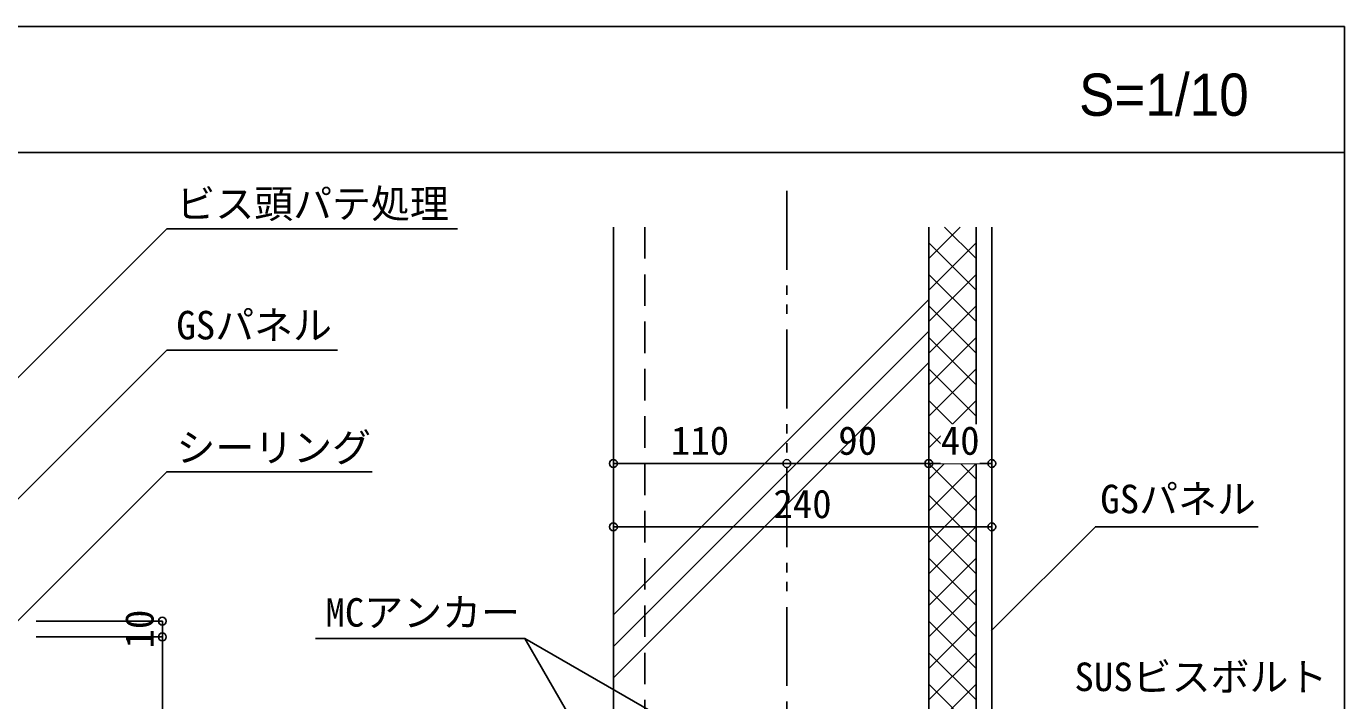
# Model space of a CAD drawing. Units: millimetres, scale not verified. Extents: x 3821 to 7821, y 4568 to 7368.
# Drawn here: x 6985 to 7821, y 6940 to 7368 of the extents above; entities that cross this region are included whole.
import ezdxf
from ezdxf.enums import TextEntityAlignment as Align

# ---------------------------------------------------------------- set-up
doc = ezdxf.new("R2010")
doc.units = ezdxf.units.MM
doc.header["$LTSCALE"] = 10
doc.linetypes.add('DASHED2', pattern=[3, 2, -1])
doc.linetypes.add('DOUBLE_CHAIN1', pattern=[8.8, 5, -1, 0.6, -0.6, 0.6, -1])
for name, color, linetype in [('0-0', 7, 'Continuous'), ('3-0', 7, 'Continuous'), ('3-2', 4, 'Continuous')]:
    doc.layers.add(name, color=color, linetype=linetype)
doc.styles.add('Arial', font='')
doc.styles.add('ＭＳ ゴシック', font='')
doc.styles.get('Arial').set_extended_font_data('Arial')
doc.styles.get('ＭＳ ゴシック').set_extended_font_data('MS Gothic')

msp = doc.modelspace()

# ---------------------------------------------------------------- linework, layer by layer
at = {"layer": '0-0', "color": 6}
for p in [(3820.85, 7368.18), (7820.85, 4568.18)]:
    msp.add_line(p, (7820.85, 7368.18), dxfattribs=at)
at = {"layer": '0-0', "color": 3}
msp.add_line((3820.85, 7288.18), (7820.85, 7288.18), dxfattribs=at)
at = {"layer": '3-0', "color": 4, "linetype": 'DOUBLE_CHAIN1'}
msp.add_line((7467.06, 7263.82), (7467.06, 6533.82), dxfattribs=at)
at = {"layer": '3-0', "color": 4}
for p, q in [((7577.06, 7240.86), (7557.06, 7220.86)), ((7567.06, 7240.86), (7587.06, 7220.86)), ((7587.06, 7240.86), (7587.06, 6853.86)), ((7597.06, 7240.86), (7597.06, 6700.86)), ((7557.06, 7230.86), (7587.06, 7200.86)), ((7587.06, 7230.86), (7557.06, 7200.86)), ((7557.06, 7210.86), (7587.06, 7180.86)), ((7587.06, 7210.86), (7557.06, 7180.86)), ((7357.06, 6994.86), (7557.06, 7194.86)), ((7557.06, 7190.86), (7587.06, 7160.86)), ((7587.06, 7190.86), (7557.06, 7160.86)), ((7357.06, 6974.86), (7557.06, 7174.86)), ((7557.06, 7170.86), (7587.06, 7140.86)), ((7587.06, 7170.86), (7557.06, 7140.86)), ((7357.06, 6954.86), (7557.06, 7154.86)), ((7557.06, 7150.86), (7587.06, 7120.86)), ((7587.06, 7150.86), (7557.06, 7120.86)), ((7557.06, 7130.86), (7587.06, 7100.86)), ((7587.06, 7130.86), (7557.06, 7100.86)), ((7557.06, 7110.86), (7587.06, 7080.86)), ((7587.06, 7110.86), (7557.06, 7080.86)), ((7557.06, 7090.86), (7587.06, 7060.86)), ((7587.06, 7090.86), (7557.06, 7060.86)), ((7557.06, 7070.86), (7587.06, 7040.86)), ((7587.06, 7070.86), (7557.06, 7040.86)), ((7557.06, 7050.86), (7587.06, 7020.86)), ((7587.06, 7050.86), (7557.06, 7020.86)), ((7557.06, 7030.86), (7587.06, 7000.86)), ((7587.06, 7030.86), (7557.06, 7000.86)), ((7557.06, 7010.86), (7587.06, 6980.86)), ((7587.06, 7010.86), (7557.06, 6980.86)), ((7557.06, 6990.86), (7587.06, 6960.86)), ((7587.06, 6990.86), (7557.06, 6960.86)), ((7449.62, 6722.36), (7300.89, 6979.96)), ((7557.06, 6970.86), (7587.06, 6940.86)), ((7587.06, 6970.86), (7557.06, 6940.86)), ((7557.06, 6950.86), (7587.06, 6920.86)), ((7587.06, 6950.86), (7557.06, 6920.86))]:
    msp.add_line(p, q, dxfattribs=at)
at = {"layer": '3-0', "color": 3}
msp.add_line((7557.06, 7240.86), (7557.06, 6690.86), dxfattribs=at)
msp.add_lwpolyline([(7357.06, 7240.86), (7357.06, 6890.86), (7186.56, 6890.86)], dxfattribs=at)
at = {"layer": '3-0', "color": 4, "linetype": 'DASHED2'}
msp.add_lwpolyline([(7377.06, 7240.86), (7377.06, 6870.86), (7186.56, 6870.86)], dxfattribs=at)
at = {"layer": '3-0', "color": 4}
for points in [[(6975.64, 7141.52), (7073.79, 7239.68), (7258.09, 7239.68)], [(6975.98, 7064.86), (7073.79, 7162.68), (7182.09, 7162.68)], [(6973.98, 6985.86), (7073.79, 7085.68), (7204.09, 7085.68)], [(7596.73, 6984.79), (7662.73, 7050.79), (7766.09, 7050.79)], [(7525.56, 6850.25), (7300.89, 6979.96), (7168.09, 6979.96)]]:
    msp.add_lwpolyline(points, dxfattribs=at)
at = {"layer": '3-2'}
for p, q in [((7467.06, 7090.86), (7357.06, 7090.86)), ((7557.06, 7090.86), (7467.06, 7090.86)), ((7557.06, 7092.16), (7557.06, 7090.86)), ((7557.06, 7090.86), (7597.06, 7090.86)), ((7597.06, 7092.16), (7597.06, 7090.86)), ((7357.06, 7050.68), (7597.06, 7050.68)), ((6990.98, 6990.86), (7070.98, 6990.86)), ((7070.98, 6990.86), (7070.98, 6980.86)), ((6990.98, 6980.86), (7070.98, 6980.86)), ((6990.98, 6980.86), (7070.98, 6980.86)), ((7070.98, 6980.86), (7070.98, 6650.86))]:
    msp.add_line(p, q, dxfattribs=at)
for centre in [(7357.06, 7090.86), (7467.06, 7090.86), (7467.06, 7090.86), (7557.06, 7090.86), (7557.06, 7090.86), (7597.06, 7090.86), (7357.06, 7050.68), (7597.06, 7050.68), (7070.98, 6990.86), (7070.98, 6980.86), (7070.98, 6980.86)]:
    msp.add_circle(centre, 2.5, dxfattribs=at)

# ---------------------------------------------------------------- texts
at = {"layer": '0-0', "style": 'Arial', "width": 0.9}
msp.add_text('S=1/10', height=26.77, dxfattribs=at).set_placement((7652.4, 7303.42), align=Align.BOTTOM_LEFT)
at = {"layer": '3-0', "style": 'ＭＳ ゴシック'}
for s, p in [('ビス頭パテ処理', (7079.89, 7241.17)), ('GSパネル', (7079.89, 7164.17)), ('シーリング', (7079.89, 7086.54)), ('GSパネル', (7665.88, 7053.88)), ('MCアンカー', (7174.43, 6981.91)), ('SUSビスボルト', (7649.48, 6941.07))]:
    msp.add_text(s, height=18.1, dxfattribs=at).set_placement(p, align=Align.BOTTOM_LEFT)
at = {"layer": '3-2', "color": 7, "style": 'ＭＳ ゴシック'}
for s, p in [('110', (7393.54, 7090.96)), ('90', (7499.71, 7090.96)), ('240', (7458.54, 7050.78))]:
    msp.add_text(s, height=18.1, dxfattribs=at).set_placement(p, align=Align.BOTTOM_LEFT)
msp.add_text('10', height=18.1, rotation=90, dxfattribs=at).set_placement((7070.88, 6973.52), align=Align.BOTTOM_LEFT)

# ---------------------------------------------------------------- next in the draw order: wipeouts: each hides what was drawn before it
at = {"color": 7}
msp.add_wipeout([(7564.71, 7090.96), (7564.71, 7115.66), (7589.41, 7115.66), (7589.41, 7090.96)], dxfattribs=at)

# ---------------------------------------------------------------- next in the draw order: texts
at = {"layer": '3-2', "color": 7, "style": 'ＭＳ ゴシック'}
msp.add_text('40', height=18.1, dxfattribs=at).set_placement((7564.71, 7090.96), align=Align.BOTTOM_LEFT)

doc.saveas('drawing.dxf')
